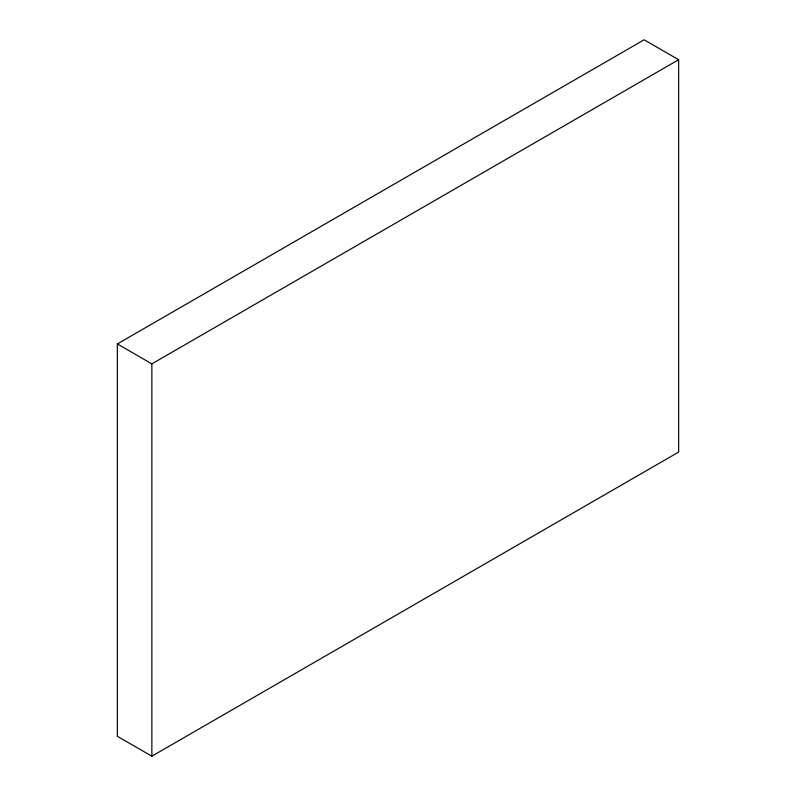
<?xml version="1.0" encoding="UTF-8"?>
<svg xmlns="http://www.w3.org/2000/svg" width="796" height="796" viewBox="0 0 796 796"><rect width="100%" height="100%" fill="white"/><g stroke="black" fill="none" stroke-linecap="round" stroke-linejoin="round"><path stroke-width="1.19" d="M117.35 343.942L644.143 39.8L678.65 59.72L678.65 452.058L151.857 756.2L117.35 736.28L117.35 343.942L151.857 363.862L678.65 59.72M151.857 363.862L151.857 756.2"/></g></svg>
